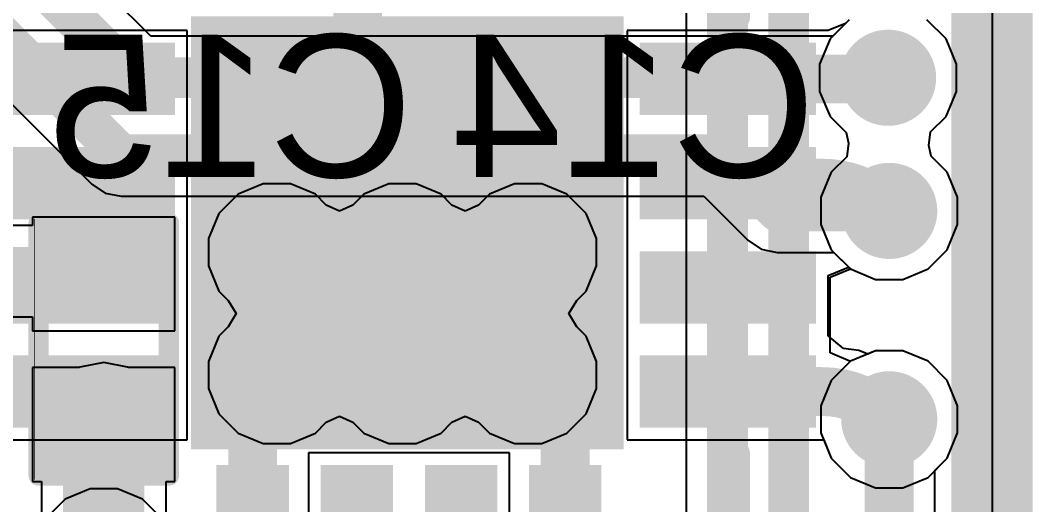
# Model space of a CAD drawing. Header units: inches. Extents: x -4.4 to 45.3, y -0.3 to 53.7.
# Drawn here: x 38.94 to 45.26, y 27.15 to 30.18 of the extents above; entities that cross this region are included whole.
import ezdxf

# ---------------------------------------------------------------- set-up
doc = ezdxf.new("R2010")
doc.units = ezdxf.units.IN
for name, color, linetype in [('Board Outline', 76, 'Continuous'), ('Bottom Layer', 5, 'Continuous'), ('Bottom Overlay', 54, 'Continuous'), ('Bottom Paste', 16, 'Continuous'), ('Bottom Solder', 6, 'Continuous'), ('Signal_1', 16, 'Continuous'), ('Signal_2', 76, 'Continuous'), ('Top Layer', 1, 'Continuous'), ('Top Overlay', 2, 'Continuous'), ('Top Solder', 216, 'Continuous'), ('Via Holes', 16, 'Continuous')]:
    doc.layers.add(name, color=color, linetype=linetype)
doc.styles.add('Arial', font='', dxfattribs={"height": 0.2})
doc.styles.get('Arial').set_extended_font_data('Arial')

# ---------------------------------------------------------------- blocks, each defined once
blk = doc.blocks.new('QFN_16_EP_4_4__52')
at = {"layer": 'Top Layer'}
for points in [[(-1.165606, 2.499995), (-0.8155939999999999, 2.499995), (-0.8155939999999999, 1.499997), (-1.165606, 1.499997)], [(-0.515366, 2.499995), (-0.165354, 2.499995), (-0.165354, 1.499997), (-0.515366, 1.499997)], [(0.134874, 2.499995), (0.4848859999999999, 2.499995), (0.4848859999999999, 1.499997), (0.134874, 1.499997)], [(0.785114, 2.499995), (1.135126, 2.499995), (1.135126, 1.499997), (0.785114, 1.499997)], [(-1.2999974, 1.2999974), (1.2999974, 1.2999974), (1.2999974, -1.2999974), (-1.2999974, -1.2999974)], [(-1.499997, 1.140206), (-1.499997, 0.790194), (-2.499995, 0.790194), (-2.499995, 1.140206)], [(2.499995, 1.135126), (2.499995, 0.785114), (1.499997, 0.785114), (1.499997, 1.135126)], [(-1.499997, 0.489966), (-1.499997, 0.1399540000000001), (-2.499995, 0.1399539999999999), (-2.499995, 0.489966)], [(2.499995, 0.4848859999999999), (2.499995, 0.134874), (1.499997, 0.134874), (1.499997, 0.4848859999999999)], [(-1.499997, -0.160274), (-1.499997, -0.510286), (-2.499995, -0.510286), (-2.499995, -0.160274)], [(2.499995, -0.1653539999999999), (2.499995, -0.515366), (1.499997, -0.515366), (1.499997, -0.165354)], [(-1.499997, -0.810514), (-1.499997, -1.160526), (-2.499995, -1.160526), (-2.499995, -0.810514)], [(2.499995, -0.8155939999999999), (2.499995, -1.165606), (1.499997, -1.165606), (1.499997, -0.8155939999999999)], [(-1.165606, -1.499997), (-0.8155939999999999, -1.499997), (-0.8155939999999999, -2.499995), (-1.165606, -2.499995)], [(-0.515366, -1.499997), (-0.165354, -1.499997), (-0.165354, -2.499995), (-0.515366, -2.499995)], [(0.134874, -1.499997), (0.4848859999999999, -1.499997), (0.4848859999999999, -2.499995), (0.134874, -2.499995)], [(0.785114, -1.499997), (1.135126, -1.499997), (1.135126, -2.499995), (0.785114, -2.499995)]]:
    blk.add_hatch(color=1, dxfattribs=at).paths.add_polyline_path(points)
at = {"layer": 'Top Solder'}
for points in [[(-1.216406, 2.550795), (-0.764794, 2.550795), (-0.764794, 1.449197), (-1.216406, 1.449197)], [(-0.566166, 2.550795), (-0.114554, 2.550795), (-0.114554, 1.449197), (-0.566166, 1.449197)], [(0.084074, 2.550795), (0.535686, 2.550795), (0.535686, 1.449197), (0.084074, 1.449197)], [(0.734314, 2.550795), (1.185926, 2.550795), (1.185926, 1.449197), (0.734314, 1.449197)], [(-1.3507974, 1.3507974), (1.3507974, 1.3507974), (1.3507974, -1.3507974), (-1.3507974, -1.3507974)], [(-1.449197, 1.191006), (-1.449197, 0.739394), (-2.550795, 0.739394), (-2.550795, 1.191006)], [(2.550795, 1.185926), (2.550795, 0.734314), (1.449197, 0.734314), (1.449197, 1.185926)], [(-1.449197, 0.540766), (-1.449197, 0.08915400000000002), (-2.550795, 0.08915399999999996), (-2.550795, 0.540766)], [(2.550795, 0.535686), (2.550795, 0.08407400000000002), (1.449197, 0.08407399999999997), (1.449197, 0.535686)], [(-1.449197, -0.109474), (-1.449197, -0.561086), (-2.550795, -0.561086), (-2.550795, -0.109474)], [(2.550795, -0.1145539999999999), (2.550795, -0.566166), (1.449197, -0.566166), (1.449197, -0.114554)], [(-1.449197, -0.7597139999999999), (-1.449197, -1.211326), (-2.550795, -1.211326), (-2.550795, -0.7597139999999999)], [(2.550795, -0.764794), (2.550795, -1.216406), (1.449197, -1.216406), (1.449197, -0.764794)], [(-1.216406, -1.449197), (-0.764794, -1.449197), (-0.764794, -2.550795), (-1.216406, -2.550795)], [(-0.566166, -1.449197), (-0.114554, -1.449197), (-0.114554, -2.550795), (-0.566166, -2.550795)], [(0.084074, -1.449197), (0.535686, -1.449197), (0.535686, -2.550795), (0.084074, -2.550795)], [(0.734314, -1.449197), (1.185926, -1.449197), (1.185926, -2.550795), (0.734314, -2.550795)]]:
    blk.add_hatch(color=216, dxfattribs=at).paths.add_polyline_path(points)
at = {"layer": 'Top Overlay'}
for points in [[(-2.0746466, 2.0745958, 0.127, 0.127, 0), (-2.0746466, 1.345946, 0.127, 0.127, 0)], [(-2.0746466, 2.0745958, 0.127, 0.127, 0), (-1.3713968, 2.0745958, 0.127, 0.127, 0)], [(1.3408152, 2.0745958, 0.127, 0.127, 0), (2.074545, 2.0745958, 0.127, 0.127, 0)], [(2.074545, 2.0745958, 0.127, 0.127, 0), (2.074545, 1.340866, 0.127, 0.127, 0)], [(-2.685796, 1.0414, 0.127, 0.127, 0), (-2.685796, 0.889, 0.127, 0.127, 0)], [(-2.685796, 1.0414, 0.127, 0.127, 0), (-2.609596, 0.9652, 0.127, 0.127, 0)], [(-2.609596, 0.9652, 0.127, 0.127, 0), (-2.685796, 0.889, 0.127, 0.127, 0)], [(-2.0746466, -1.345946, 0.127, 0.127, 0), (-2.0746466, -2.0745958, 0.127, 0.127, 0)], [(2.074545, -1.340866, 0.127, 0.127, 0), (2.074545, -2.0745958, 0.127, 0.127, 0)], [(-2.0746466, -2.0745958, 0.127, 0.127, 0), (-1.3713968, -2.0745958, 0.127, 0.127, 0)], [(1.3408152, -2.0745958, 0.127, 0.127, 0), (2.074545, -2.0745958, 0.127, 0.127, 0)]]:
    blk.add_lwpolyline(points, format="xyseb", dxfattribs=at)
for points in [[(-2.1063966, 2.0745958, 0.0635, 0.0635, 1), (-2.0428966, 2.0745958, 0.0635, 0.0635, 1)], [(-2.1063966, 2.0745958, 0.0635, 0.0635, 1), (-2.0428966, 2.0745958, 0.0635, 0.0635, 1)], [(-1.4031468, 2.0745958, 0.0635, 0.0635, 1), (-1.3396468, 2.0745958, 0.0635, 0.0635, 1)], [(1.3090652, 2.0745958, 0.0635, 0.0635, 1), (1.3725652, 2.0745958, 0.0635, 0.0635, 1)], [(2.042795, 2.0745958, 0.0635, 0.0635, 1), (2.106295, 2.0745958, 0.0635, 0.0635, 1)], [(2.042795, 2.0745958, 0.0635, 0.0635, 1), (2.106295, 2.0745958, 0.0635, 0.0635, 1)], [(-2.1063966, 1.345946, 0.0635, 0.0635, 1), (-2.0428966, 1.345946, 0.0635, 0.0635, 1)], [(2.042795, 1.340866, 0.0635, 0.0635, 1), (2.106295, 1.340866, 0.0635, 0.0635, 1)], [(-2.717546, 1.0414, 0.0635, 0.0635, 1), (-2.654046, 1.0414, 0.0635, 0.0635, 1)], [(-2.717546, 1.0414, 0.0635, 0.0635, 1), (-2.654046, 1.0414, 0.0635, 0.0635, 1)], [(-2.641346, 0.9652, 0.0635, 0.0635, 1), (-2.577846, 0.9652, 0.0635, 0.0635, 1)], [(-2.641346, 0.9652, 0.0635, 0.0635, 1), (-2.577846, 0.9652, 0.0635, 0.0635, 1)], [(-2.717546, 0.889, 0.0635, 0.0635, 1), (-2.654046, 0.889, 0.0635, 0.0635, 1)], [(-2.717546, 0.889, 0.0635, 0.0635, 1), (-2.654046, 0.889, 0.0635, 0.0635, 1)], [(-2.1063966, -1.345946, 0.0635, 0.0635, 1), (-2.0428966, -1.345946, 0.0635, 0.0635, 1)], [(2.042795, -1.340866, 0.0635, 0.0635, 1), (2.106295, -1.340866, 0.0635, 0.0635, 1)], [(-2.1063966, -2.0745958, 0.0635, 0.0635, 1), (-2.0428966, -2.0745958, 0.0635, 0.0635, 1)], [(-2.1063966, -2.0745958, 0.0635, 0.0635, 1), (-2.0428966, -2.0745958, 0.0635, 0.0635, 1)], [(-1.4031468, -2.0745958, 0.0635, 0.0635, 1), (-1.3396468, -2.0745958, 0.0635, 0.0635, 1)], [(1.3090652, -2.0745958, 0.0635, 0.0635, 1), (1.3725652, -2.0745958, 0.0635, 0.0635, 1)], [(2.042795, -2.0745958, 0.0635, 0.0635, 1), (2.106295, -2.0745958, 0.0635, 0.0635, 1)], [(2.042795, -2.0745958, 0.0635, 0.0635, 1), (2.106295, -2.0745958, 0.0635, 0.0635, 1)]]:
    blk.add_lwpolyline(points, format="xyseb", close=True, dxfattribs=at)
blk = doc.blocks.new('R___0402_B_63')
at = {"layer": 'Bottom Layer'}
for points in [[(-0.2413, 0.3175), (-0.2412999999999999, -0.3175), (-0.6985, -0.3175), (-0.6985, 0.3175)], [(0.6985, 0.3175), (0.6985, -0.3175), (0.2413, -0.3175), (0.2412999999999999, 0.3175)]]:
    blk.add_hatch(color=5, dxfattribs=at).paths.add_polyline_path(points)
at = {"layer": 'Bottom Paste'}
for points in [[(-0.2413, 0.3175), (-0.2412999999999999, -0.3175), (-0.6985, -0.3175), (-0.6985, 0.3175)], [(0.6985, 0.3175), (0.6985, -0.3175), (0.2413, -0.3175), (0.2412999999999999, 0.3175)]]:
    blk.add_hatch(color=16, dxfattribs=at).paths.add_polyline_path(points)
at = {"layer": 'Bottom Solder'}
for points in [[(-0.18629884, 0.37250116), (-0.1862988399999999, -0.37250116), (-0.75350116, -0.37250116), (-0.75350116, 0.37250116)], [(0.75350116, 0.37250116), (0.75350116, -0.37250116), (0.18629884, -0.37250116), (0.1862988399999999, 0.37250116)]]:
    blk.add_hatch(color=6, dxfattribs=at).paths.add_polyline_path(points)
at = {"layer": 'Bottom Overlay'}
for points in [[(-0.7874, 0.4064, 0.127, 0.127, 0), (-0.7874, -0.4064, 0.127, 0.127, 0)], [(-0.7874, 0.4064, 0.127, 0.127, 0), (0.7874, 0.4064, 0.127, 0.127, 0)], [(0.7874, 0.4064, 0.127, 0.127, 0), (0.7874, -0.4064, 0.127, 0.127, 0)], [(-0.8128, 0.4318, 0.0032258, 0.0032258, 0), (0.8128, 0.4318, 0.0032258, 0.0032258, 0)], [(-0.7874, -0.4064, 0.127, 0.127, 0), (0.7874, -0.4064, 0.127, 0.127, 0)]]:
    blk.add_lwpolyline(points, format="xyseb", dxfattribs=at)
for points in [[(-0.8191499999999999, 0.4064, 0.0635, 0.0635, 1), (-0.7556499999999999, 0.4064, 0.0635, 0.0635, 1)], [(-0.8191499999999999, 0.4064, 0.0635, 0.0635, 1), (-0.7556499999999999, 0.4064, 0.0635, 0.0635, 1)], [(0.7556499999999999, 0.4064, 0.0635, 0.0635, 1), (0.8191499999999999, 0.4064, 0.0635, 0.0635, 1)], [(0.7556499999999999, 0.4064, 0.0635, 0.0635, 1), (0.8191499999999999, 0.4064, 0.0635, 0.0635, 1)], [(-0.81360518, 0.4318, 0.0016129, 0.0016129, 1), (-0.8119948199999999, 0.4318, 0.0016129, 0.0016129, 1)], [(0.8119948199999999, 0.4318, 0.0016129, 0.0016129, 1), (0.81360518, 0.4318, 0.0016129, 0.0016129, 1)], [(-0.8191499999999999, -0.4064, 0.0635, 0.0635, 1), (-0.7556499999999999, -0.4064, 0.0635, 0.0635, 1)], [(-0.8191499999999999, -0.4064, 0.0635, 0.0635, 1), (-0.7556499999999999, -0.4064, 0.0635, 0.0635, 1)], [(0.7556499999999999, -0.4064, 0.0635, 0.0635, 1), (0.8191499999999999, -0.4064, 0.0635, 0.0635, 1)], [(0.7556499999999999, -0.4064, 0.0635, 0.0635, 1), (0.8191499999999999, -0.4064, 0.0635, 0.0635, 1)]]:
    blk.add_lwpolyline(points, format="xyseb", close=True, dxfattribs=at)

msp = doc.modelspace()

# ---------------------------------------------------------------- hatches: boundary and pattern name
at = {"layer": 'Bottom Layer'}
h = msp.add_hatch(color=5, dxfattribs=at)
edge = h.paths.add_edge_path()
edge.add_arc((44.35983253999999, 29.8177204), 0.2999994, 0, 360)
h = msp.add_hatch(color=5, dxfattribs=at)
edge = h.paths.add_edge_path()
edge.add_arc((44.36721124, 28.9868991), 0.2999994, 0, 360)
h = msp.add_hatch(color=5, dxfattribs=at)
edge = h.paths.add_edge_path()
edge.add_arc((40.54476524, 28.72890114), 0.2999994, 0, 360)
h = msp.add_hatch(color=5, dxfattribs=at)
edge = h.paths.add_edge_path()
edge.add_arc((41.32899024, 28.72890114), 0.2999994, 0, 360)
h = msp.add_hatch(color=5, dxfattribs=at)
edge = h.paths.add_edge_path()
edge.add_arc((42.11321524, 28.72890114), 0.2999994, 0, 360)
h = msp.add_hatch(color=5, dxfattribs=at)
edge = h.paths.add_edge_path()
edge.add_arc((40.54476524, 27.96290318), 0.2999994, 0, 360)
h = msp.add_hatch(color=5, dxfattribs=at)
edge = h.paths.add_edge_path()
edge.add_arc((41.32899024, 27.96290318), 0.2999994, 0, 360)
h = msp.add_hatch(color=5, dxfattribs=at)
edge = h.paths.add_edge_path()
edge.add_arc((42.11321524, 27.96290318), 0.2999994, 0, 360)
h = msp.add_hatch(color=5, dxfattribs=at)
edge = h.paths.add_edge_path()
edge.add_arc((44.36721124, 27.6864191), 0.2999994, 0, 360)
at = {"layer": 'Signal_1'}
h = msp.add_hatch(color=16, dxfattribs=at)
edge = h.paths.add_edge_path()
edge.add_arc((44.35983253999999, 29.8177204), 0.2999994, 0, 360)
h = msp.add_hatch(color=16, dxfattribs=at)
edge = h.paths.add_edge_path()
edge.add_arc((44.36721124, 28.9868991), 0.2999994, 0, 360)
h = msp.add_hatch(color=16, dxfattribs=at)
edge = h.paths.add_edge_path()
edge.add_arc((40.54476524, 28.72890114), 0.2999994, 0, 360)
h = msp.add_hatch(color=16, dxfattribs=at)
edge = h.paths.add_edge_path()
edge.add_arc((41.32899024, 28.72890114), 0.2999994, 0, 360)
h = msp.add_hatch(color=16, dxfattribs=at)
edge = h.paths.add_edge_path()
edge.add_arc((42.11321524, 28.72890114), 0.2999994, 0, 360)
h = msp.add_hatch(color=16, dxfattribs=at)
edge = h.paths.add_edge_path()
edge.add_arc((40.54476524, 27.96290318), 0.2999994, 0, 360)
h = msp.add_hatch(color=16, dxfattribs=at)
edge = h.paths.add_edge_path()
edge.add_arc((41.32899024, 27.96290318), 0.2999994, 0, 360)
h = msp.add_hatch(color=16, dxfattribs=at)
edge = h.paths.add_edge_path()
edge.add_arc((42.11321524, 27.96290318), 0.2999994, 0, 360)
h = msp.add_hatch(color=16, dxfattribs=at)
edge = h.paths.add_edge_path()
edge.add_arc((44.36721124, 27.6864191), 0.2999994, 0, 360)
at = {"layer": 'Signal_2'}
h = msp.add_hatch(color=76, dxfattribs=at)
edge = h.paths.add_edge_path()
edge.add_arc((44.35983253999999, 29.8177204), 0.2999994, 0, 360)
h = msp.add_hatch(color=76, dxfattribs=at)
edge = h.paths.add_edge_path()
edge.add_arc((44.36721124, 28.9868991), 0.2999994, 0, 360)
h = msp.add_hatch(color=76, dxfattribs=at)
edge = h.paths.add_edge_path()
edge.add_arc((40.54476524, 28.72890114), 0.2999994, 0, 360)
h = msp.add_hatch(color=76, dxfattribs=at)
edge = h.paths.add_edge_path()
edge.add_arc((41.32899024, 28.72890114), 0.2999994, 0, 360)
h = msp.add_hatch(color=76, dxfattribs=at)
edge = h.paths.add_edge_path()
edge.add_arc((42.11321524, 28.72890114), 0.2999994, 0, 360)
h = msp.add_hatch(color=76, dxfattribs=at)
edge = h.paths.add_edge_path()
edge.add_arc((40.54476524, 27.96290318), 0.2999994, 0, 360)
h = msp.add_hatch(color=76, dxfattribs=at)
edge = h.paths.add_edge_path()
edge.add_arc((41.32899024, 27.96290318), 0.2999994, 0, 360)
h = msp.add_hatch(color=76, dxfattribs=at)
edge = h.paths.add_edge_path()
edge.add_arc((42.11321524, 27.96290318), 0.2999994, 0, 360)
h = msp.add_hatch(color=76, dxfattribs=at)
edge = h.paths.add_edge_path()
edge.add_arc((44.36721124, 27.6864191), 0.2999994, 0, 360)
at = {"layer": 'Top Layer'}
h = msp.add_hatch(color=1, dxfattribs=at)
edge = h.paths.add_edge_path()
edge.add_arc((44.35983253999999, 29.8177204), 0.2999994, 0, 360)
h = msp.add_hatch(color=1, dxfattribs=at)
edge = h.paths.add_edge_path()
edge.add_arc((44.36721124, 28.9868991), 0.2999994, 0, 360)
h = msp.add_hatch(color=1, dxfattribs=at)
edge = h.paths.add_edge_path()
edge.add_arc((40.54476524, 28.72890114), 0.2999994, 0, 360)
h = msp.add_hatch(color=1, dxfattribs=at)
edge = h.paths.add_edge_path()
edge.add_arc((41.32899024, 28.72890114), 0.2999994, 0, 360)
h = msp.add_hatch(color=1, dxfattribs=at)
edge = h.paths.add_edge_path()
edge.add_arc((42.11321524, 28.72890114), 0.2999994, 0, 360)
h = msp.add_hatch(color=1, dxfattribs=at)
edge = h.paths.add_edge_path()
edge.add_arc((40.54476524, 27.96290318), 0.2999994, 0, 360)
h = msp.add_hatch(color=1, dxfattribs=at)
edge = h.paths.add_edge_path()
edge.add_arc((41.32899024, 27.96290318), 0.2999994, 0, 360)
h = msp.add_hatch(color=1, dxfattribs=at)
edge = h.paths.add_edge_path()
edge.add_arc((42.11321524, 27.96290318), 0.2999994, 0, 360)
h = msp.add_hatch(color=1, dxfattribs=at)
edge = h.paths.add_edge_path()
edge.add_arc((44.36721124, 27.6864191), 0.2999994, 0, 360)
at = {"layer": 'Via Holes'}
h = msp.add_hatch(color=7, dxfattribs=at)
edge = h.paths.add_edge_path()
edge.add_arc((44.35983253999999, 29.8177204), 0.1499997, 0, 360)
h = msp.add_hatch(color=7, dxfattribs=at)
edge = h.paths.add_edge_path()
edge.add_arc((44.36721124, 28.9868991), 0.1499997, 0, 360)
h = msp.add_hatch(color=7, dxfattribs=at)
edge = h.paths.add_edge_path()
edge.add_arc((40.54476524, 28.72890114), 0.1499997, 0, 360)
h = msp.add_hatch(color=7, dxfattribs=at)
edge = h.paths.add_edge_path()
edge.add_arc((41.32899024, 28.72890114), 0.1499997, 0, 360)
h = msp.add_hatch(color=7, dxfattribs=at)
edge = h.paths.add_edge_path()
edge.add_arc((42.11321524, 28.72890114), 0.1499997, 0, 360)
h = msp.add_hatch(color=7, dxfattribs=at)
edge = h.paths.add_edge_path()
edge.add_arc((40.54476524, 27.96290318), 0.1499997, 0, 360)
h = msp.add_hatch(color=7, dxfattribs=at)
edge = h.paths.add_edge_path()
edge.add_arc((41.32899024, 27.96290318), 0.1499997, 0, 360)
h = msp.add_hatch(color=7, dxfattribs=at)
edge = h.paths.add_edge_path()
edge.add_arc((42.11321524, 27.96290318), 0.1499997, 0, 360)
h = msp.add_hatch(color=7, dxfattribs=at)
edge = h.paths.add_edge_path()
edge.add_arc((44.36721124, 27.6864191), 0.1499997, 0, 360)

# ---------------------------------------------------------------- linework, layer by layer
at = {"layer": 'Board Outline'}
msp.add_lwpolyline([(45.0088, 49.93640508, 0.508, 0.508, 0), (45.00881777999999, 0, 0.508, 0.508, 0)], format="xyseb", dxfattribs=at)
at = {"layer": 'Bottom Layer'}
for p, q in [((45.0088, 40.34251774), (45.00881524, 0)), ((39.7585692, 30.07669626), (38.8923911, 30.94287436)), ((38.37068017999999, 30.17328738), (39.3900914, 29.15387616)), ((44.11795849999999, 30.17971104), (44.01494372, 30.07669626)), ((44.72182318, 30.05959444), (44.60170658, 30.17971104)), ((44.01494372, 30.07669626), (39.7585692, 30.07669626)), ((44.78683194, 29.90265546), (44.72182318, 30.05959444)), ((44.78683194, 29.73278534), (44.78683194, 29.90265546)), ((44.72182318, 29.57584636), (44.78683194, 29.73278534)), ((44.62552416, 29.47954734), (44.72182318, 29.57584636)), ((44.61479011999999, 29.3942262), (44.62552416, 29.47954734)), ((44.62857978, 29.32939524), (44.61479011999999, 29.3942262)), ((44.72920188, 29.22877314), (44.62857978, 29.32939524)), ((44.79421064, 29.07183416), (44.72920188, 29.22877314)), ((39.3900914, 29.15387616), (39.47410952, 29.09773708)), ((39.47410952, 29.09773708), (39.57321524, 29.07802414)), ((39.57321524, 29.07802414), (43.20963672, 29.07802414)), ((43.20963672, 29.07802414), (43.4838856, 28.80377526)), ((44.79421064, 28.90196404), (44.79421064, 29.07183416)), ((39.90951124, 28.9487991), (39.02051124, 28.9487991)), ((39.02051124, 28.9487991), (39.02051124, 28.8950781)), ((39.90951124, 28.2375991), (39.90951124, 28.9487991)), ((39.02051124, 28.8950781), (38.6621274, 28.8950781)), ((44.72920188, 28.74502506), (44.79421064, 28.90196404)), ((43.4838856, 28.80377526), (43.56790372, 28.74763618)), ((43.56790372, 28.74763618), (43.66700943999999, 28.72792324)), ((43.66700943999999, 28.72792324), (44.02232242, 28.72792324)), ((44.02232242, 28.72792324), (44.1253372, 28.62490846)), ((44.60908528, 28.62490846), (44.72920188, 28.74502506)), ((44.1253372, 28.62490846), (44.28227618, 28.5598997)), ((44.4521463, 28.5598997), (44.60908528, 28.62490846)), ((44.28227618, 28.5598997), (44.4521463, 28.5598997)), ((38.80310756, 28.3253307), (39.02051124, 28.3253307)), ((39.02051124, 28.3253307), (39.02051124, 28.2375991)), ((39.02051124, 28.2375991), (39.90951124, 28.2375991)), ((44.28227618, 28.1134185), (44.1253372, 28.04840974)), ((44.4521463, 28.1134185), (44.28227618, 28.1134185)), ((44.60908528, 28.04840974), (44.4521463, 28.1134185)), ((39.31142252, 28.0089991), (39.02051124, 28.0089991)), ((39.02051124, 28.0089991), (39.02051124, 27.2977991)), ((39.31635266, 28.01229348), (39.31142252, 28.0089991)), ((39.46501124, 28.04186416), (39.31635266, 28.01229348)), ((39.61366982, 28.01229348), (39.46501124, 28.04186416)), ((39.61859996, 28.0089991), (39.61366982, 28.01229348)), ((39.90951124, 28.0089991), (39.61859996, 28.0089991)), ((39.90951124, 27.2977991), (39.90951124, 28.0089991)), ((44.1253372, 28.04840974), (44.00522059999999, 27.92829314)), ((44.72920188, 27.92829314), (44.60908528, 28.04840974)), ((44.00522059999999, 27.92829314), (43.94021184, 27.77135415999999)), ((44.79421064, 27.77135415999999), (44.72920188, 27.92829314)), ((43.94021184, 27.77135415999999), (43.94021184, 27.60148404)), ((44.79421064, 27.60148404), (44.79421064, 27.77135415999999)), ((43.94021184, 27.60148404), (44.00522059999999, 27.44454506)), ((44.72920188, 27.44454506), (44.79421064, 27.60148404)), ((44.00522059999999, 27.44454506), (44.1253372, 27.32442846)), ((44.60908528, 27.32442846), (44.72920188, 27.44454506)), ((44.1253372, 27.32442846), (44.28227618, 27.2594197)), ((44.4521463, 27.2594197), (44.60908528, 27.32442846)), ((39.02051124, 27.2977991), (39.07654617999999, 27.2977991)), ((39.07654617999999, 27.2977991), (39.07654617999999, 27.00405826)), ((39.8534763, 27.00405826), (39.8534763, 27.2977991)), ((39.8534763, 27.2977991), (39.90951124, 27.2977991)), ((44.28227618, 27.2594197), (44.4521463, 27.2594197))]:
    msp.add_line(p, q, dxfattribs=at)
for points in [[(38.63341524, 30.83560254, 0.254, 0.254, 0), (39.65129738, 29.8177204, 0.254, 0.254, 0)], [(38.22701524, 30.6832, 0.254, 0.254, 0), (39.57321524, 29.337, 0.254, 0.254, 0)], [(39.65129738, 29.8177204, 0.254, 0.254, 0), (44.35983253999999, 29.8177204, 0.254, 0.254, 0)], [(39.57321524, 29.337, 0.254, 0.254, 0), (43.31690854, 29.337, 0.254, 0.254, 0)], [(43.31690854, 29.337, 0.254, 0.254, 0), (43.66700943999999, 28.9868991, 0.254, 0.254, 0)], [(43.66700943999999, 28.9868991, 0.254, 0.254, 0), (44.36721124, 28.9868991, 0.254, 0.254, 0)], [(38.6621274, 28.6102044, 0.3048, 0.3048, 0), (39.50032994, 28.6102044, 0.3048, 0.3048, 0)], [(39.46501124, 26.8260957, 0.508, 0.508, 0), (39.46501124, 27.6533991, 0.508, 0.508, 0)]]:
    msp.add_lwpolyline(points, format="xyseb", dxfattribs=at)
for points in [[(39.58779738, 29.8177204, 0.127, 0.127, 1), (39.71479738, 29.8177204, 0.127, 0.127, 1)], [(39.58779738, 29.8177204, 0.127, 0.127, 1), (39.71479738, 29.8177204, 0.127, 0.127, 1)], [(44.29633253999999, 29.8177204, 0.127, 0.127, 1), (44.42333254, 29.8177204, 0.127, 0.127, 1)], [(39.50971524, 29.337, 0.127, 0.127, 1), (39.63671523999999, 29.337, 0.127, 0.127, 1)], [(39.50971524, 29.337, 0.127, 0.127, 1), (39.63671523999999, 29.337, 0.127, 0.127, 1)], [(43.25340854, 29.337, 0.127, 0.127, 1), (43.38040854, 29.337, 0.127, 0.127, 1)], [(43.25340854, 29.337, 0.127, 0.127, 1), (43.38040854, 29.337, 0.127, 0.127, 1)], [(43.60350944, 28.9868991, 0.127, 0.127, 1), (43.73050944, 28.9868991, 0.127, 0.127, 1)], [(43.60350944, 28.9868991, 0.127, 0.127, 1), (43.73050944, 28.9868991, 0.127, 0.127, 1)], [(44.30371124, 28.9868991, 0.127, 0.127, 1), (44.43071124, 28.9868991, 0.127, 0.127, 1)], [(39.42412994, 28.6102044, 0.1524, 0.1524, 1), (39.57652994, 28.6102044, 0.1524, 0.1524, 1)], [(39.33801123999999, 27.6533991, 0.254, 0.254, 1), (39.59201124, 27.6533991, 0.254, 0.254, 1)]]:
    msp.add_lwpolyline(points, format="xyseb", close=True, dxfattribs=at)
at = {"layer": 'Signal_1'}
for p, q in [((45.00880254, 37.45443868), (45.00881524, 0)), ((44.11795849999999, 30.17971104), (43.9978419, 30.05959444)), ((44.72182318, 30.05959444), (44.60170658, 30.17971104)), ((43.9978419, 30.05959444), (43.93283314, 29.90265546)), ((44.78683194, 29.90265546), (44.72182318, 30.05959444)), ((43.93283314, 29.90265546), (43.93283314, 29.73278534)), ((44.78683194, 29.73278534), (44.78683194, 29.90265546)), ((43.93283314, 29.73278534), (43.9978419, 29.57584636)), ((44.72182318, 29.57584636), (44.78683194, 29.73278534)), ((43.9978419, 29.57584636), (44.09846399999999, 29.47522426)), ((44.62552416, 29.47954734), (44.72182318, 29.57584636)), ((44.09846399999999, 29.47522426), (44.11225366, 29.4103933)), ((44.61479011999999, 29.3942262), (44.62552416, 29.47954734)), ((44.11225366, 29.4103933), (44.10151962, 29.32507216)), ((44.62857978, 29.32939524), (44.61479011999999, 29.3942262)), ((44.10151962, 29.32507216), (44.00522059999999, 29.22877314)), ((44.72920188, 29.22877314), (44.62857978, 29.32939524)), ((44.00522059999999, 29.22877314), (43.94021184, 29.07183416)), ((44.79421064, 29.07183416), (44.72920188, 29.22877314)), ((40.45983018, 29.15590054), (40.3028912, 29.09089178)), ((40.6297003, 29.15590054), (40.45983018, 29.15590054)), ((40.78663928, 29.09089178), (40.6297003, 29.15590054)), ((41.24405518, 29.15590054), (41.0871162, 29.09089178)), ((41.4139253, 29.15590054), (41.24405518, 29.15590054)), ((41.57086428, 29.09089178), (41.4139253, 29.15590054)), ((42.02828018, 29.15590054), (41.8713412, 29.09089178)), ((42.19815029999999, 29.15590054), (42.02828018, 29.15590054)), ((42.35508927999999, 29.09089178), (42.19815029999999, 29.15590054)), ((40.3028912, 29.09089178), (40.18277459999999, 28.97077518)), ((40.85390864, 29.02362242), (40.78663928, 29.09089178)), ((41.0871162, 29.09089178), (41.01984683999999, 29.02362242)), ((41.63813364, 29.02362242), (41.57086428, 29.09089178)), ((41.8713412, 29.09089178), (41.80407183999999, 29.02362242)), ((42.47520588, 28.97077518), (42.35508927999999, 29.09089178)), ((43.94021184, 29.07183416), (43.94021184, 28.90196404)), ((44.79421064, 28.90196404), (44.79421064, 29.07183416)), ((40.93687774, 28.98485186), (40.85390864, 29.02362242)), ((41.01984683999999, 29.02362242), (40.93687774, 28.98485186)), ((41.72110274, 28.98485186), (41.63813364, 29.02362242)), ((41.80407183999999, 29.02362242), (41.72110274, 28.98485186)), ((40.18277459999999, 28.97077518), (40.11776584, 28.8138362)), ((42.54021463999999, 28.8138362), (42.47520588, 28.97077518)), ((43.94021184, 28.90196404), (44.00522059999999, 28.74502506)), ((44.72920188, 28.74502506), (44.79421064, 28.90196404)), ((40.11776584, 28.8138362), (40.11776584, 28.64396607999999)), ((42.54021463999999, 28.64396607999999), (42.54021463999999, 28.8138362)), ((44.00522059999999, 28.74502506), (44.1253372, 28.62490846)), ((44.60908528, 28.62490846), (44.72920188, 28.74502506)), ((40.11776584, 28.64396607999999), (40.18277459999999, 28.4870271)), ((42.47520588, 28.4870271), (42.54021463999999, 28.64396607999999)), ((44.1253372, 28.62490846), (44.28227618, 28.5598997)), ((44.4521463, 28.5598997), (44.60908528, 28.62490846)), ((44.28227618, 28.5598997), (44.4521463, 28.5598997)), ((40.18277459999999, 28.4870271), (40.24093044, 28.42887126)), ((42.41705004, 28.42887126), (42.47520588, 28.4870271)), ((40.24093044, 28.42887126), (40.29037154, 28.34590216)), ((42.36760894, 28.34590216), (42.41705004, 28.42887126)), ((40.29037154, 28.34590216), (40.24093044, 28.26293306)), ((42.41705004, 28.26293306), (42.36760894, 28.34590216)), ((40.24093044, 28.26293306), (40.18277459999999, 28.20477722)), ((42.47520588, 28.20477722), (42.41705004, 28.26293306)), ((40.18277459999999, 28.20477722), (40.11776584, 28.04783824)), ((42.54021463999999, 28.04783824), (42.47520588, 28.20477722)), ((44.28227618, 28.1134185), (44.1253372, 28.04840974)), ((44.4521463, 28.1134185), (44.28227618, 28.1134185)), ((44.60908528, 28.04840974), (44.4521463, 28.1134185)), ((40.11776584, 28.04783824), (40.11776584, 27.87796811999999)), ((42.54021463999999, 27.87796811999999), (42.54021463999999, 28.04783824)), ((44.1253372, 28.04840974), (44.00522059999999, 27.92829314)), ((44.72920188, 27.92829314), (44.60908528, 28.04840974)), ((40.11776584, 27.87796811999999), (40.18277459999999, 27.72102914)), ((42.47520588, 27.72102914), (42.54021463999999, 27.87796811999999)), ((44.00522059999999, 27.92829314), (43.94021184, 27.77135415999999)), ((44.79421064, 27.77135415999999), (44.72920188, 27.92829314)), ((43.94021184, 27.77135415999999), (43.94021184, 27.60148404)), ((44.79421064, 27.60148404), (44.79421064, 27.77135415999999)), ((40.18277459999999, 27.72102914), (40.3028912, 27.60091254)), ((40.85390864, 27.6681819), (40.93687774, 27.70695246)), ((40.93687774, 27.70695246), (41.01984683999999, 27.6681819)), ((41.63813364, 27.6681819), (41.72110274, 27.70695246)), ((41.72110274, 27.70695246), (41.80407183999999, 27.6681819)), ((42.35508927999999, 27.60091254), (42.47520588, 27.72102914)), ((40.78663928, 27.60091254), (40.85390864, 27.6681819)), ((41.01984683999999, 27.6681819), (41.0871162, 27.60091254)), ((41.57086428, 27.60091254), (41.63813364, 27.6681819)), ((41.80407183999999, 27.6681819), (41.8713412, 27.60091254)), ((40.3028912, 27.60091254), (40.45983018, 27.53590378)), ((40.6297003, 27.53590378), (40.78663928, 27.60091254)), ((41.0871162, 27.60091254), (41.24405518, 27.53590378)), ((41.4139253, 27.53590378), (41.57086428, 27.60091254)), ((41.8713412, 27.60091254), (42.02828018, 27.53590378)), ((42.19815029999999, 27.53590378), (42.35508927999999, 27.60091254)), ((43.94021184, 27.60148404), (44.00522059999999, 27.44454506)), ((44.72920188, 27.44454506), (44.79421064, 27.60148404)), ((40.45983018, 27.53590378), (40.6297003, 27.53590378)), ((41.24405518, 27.53590378), (41.4139253, 27.53590378)), ((42.02828018, 27.53590378), (42.19815029999999, 27.53590378)), ((44.00522059999999, 27.44454506), (44.1253372, 27.32442846)), ((44.60908528, 27.32442846), (44.72920188, 27.44454506)), ((44.1253372, 27.32442846), (44.28227618, 27.2594197)), ((44.4521463, 27.2594197), (44.60908528, 27.32442846)), ((44.28227618, 27.2594197), (44.4521463, 27.2594197))]:
    msp.add_line(p, q, dxfattribs=at)
at = {"layer": 'Signal_2'}
for p, q in [((45.00881777999999, 39.64939999999999), (45.00881777999999, 26.465022)), ((43.09883937999999, 32.32852818), (43.09883937999999, 26.465022)), ((44.72182318, 30.05959444), (44.60170658, 30.17971104)), ((44.78683194, 29.90265546), (44.72182318, 30.05959444)), ((44.78683194, 29.73278534), (44.78683194, 29.90265546)), ((44.72182318, 29.57584636), (44.78683194, 29.73278534)), ((44.62552416, 29.47954734), (44.72182318, 29.57584636)), ((44.61479011999999, 29.3942262), (44.62552416, 29.47954734)), ((44.62857978, 29.32939524), (44.61479011999999, 29.3942262)), ((44.72920188, 29.22877314), (44.62857978, 29.32939524)), ((44.79421064, 29.07183416), (44.72920188, 29.22877314)), ((40.45983018, 29.15590054), (40.3028912, 29.09089178)), ((40.6297003, 29.15590054), (40.45983018, 29.15590054)), ((40.78663928, 29.09089178), (40.6297003, 29.15590054)), ((41.24405518, 29.15590054), (41.0871162, 29.09089178)), ((41.4139253, 29.15590054), (41.24405518, 29.15590054)), ((41.57086428, 29.09089178), (41.4139253, 29.15590054)), ((42.02828018, 29.15590054), (41.8713412, 29.09089178)), ((42.19815029999999, 29.15590054), (42.02828018, 29.15590054)), ((42.35508927999999, 29.09089178), (42.19815029999999, 29.15590054)), ((40.3028912, 29.09089178), (40.18277459999999, 28.97077518)), ((40.85390864, 29.02362242), (40.78663928, 29.09089178)), ((41.0871162, 29.09089178), (41.01984683999999, 29.02362242)), ((41.63813364, 29.02362242), (41.57086428, 29.09089178)), ((41.8713412, 29.09089178), (41.80407183999999, 29.02362242)), ((42.47520588, 28.97077518), (42.35508927999999, 29.09089178)), ((44.79421064, 28.90196404), (44.79421064, 29.07183416)), ((40.93687774, 28.98485186), (40.85390864, 29.02362242)), ((41.01984683999999, 29.02362242), (40.93687774, 28.98485186)), ((41.72110274, 28.98485186), (41.63813364, 29.02362242)), ((41.80407183999999, 29.02362242), (41.72110274, 28.98485186)), ((40.18277459999999, 28.97077518), (40.11776584, 28.8138362)), ((42.54021463999999, 28.8138362), (42.47520588, 28.97077518)), ((44.72920188, 28.74502506), (44.79421064, 28.90196404)), ((40.11776584, 28.8138362), (40.11776584, 28.64396607999999)), ((42.54021463999999, 28.64396607999999), (42.54021463999999, 28.8138362)), ((44.60908528, 28.62490846), (44.72920188, 28.74502506)), ((40.11776584, 28.64396607999999), (40.18277459999999, 28.4870271)), ((42.47520588, 28.4870271), (42.54021463999999, 28.64396607999999)), ((43.99777586, 28.57286386), (44.12477585999999, 28.6254698)), ((44.12477585999999, 28.6254698), (44.1253372, 28.62490846)), ((43.99777586, 28.10045434), (43.99777586, 28.57286386)), ((44.1253372, 28.62490846), (44.28227618, 28.5598997)), ((44.4521463, 28.5598997), (44.60908528, 28.62490846)), ((44.28227618, 28.5598997), (44.4521463, 28.5598997)), ((40.18277459999999, 28.4870271), (40.24093044, 28.42887126)), ((42.41705004, 28.42887126), (42.47520588, 28.4870271)), ((40.24093044, 28.42887126), (40.29037154, 28.34590216)), ((42.36760894, 28.34590216), (42.41705004, 28.42887126)), ((40.29037154, 28.34590216), (40.24093044, 28.26293306)), ((42.41705004, 28.26293306), (42.36760894, 28.34590216)), ((40.24093044, 28.26293306), (40.18277459999999, 28.20477722)), ((42.47520588, 28.20477722), (42.41705004, 28.26293306)), ((40.18277459999999, 28.20477722), (40.11776584, 28.04783824)), ((42.54021463999999, 28.04783824), (42.47520588, 28.20477722)), ((44.12477585999999, 28.0478484), (43.99777586, 28.10045434)), ((44.28227618, 28.1134185), (44.1253372, 28.04840974)), ((44.4521463, 28.1134185), (44.28227618, 28.1134185)), ((44.60908528, 28.04840974), (44.4521463, 28.1134185)), ((40.11776584, 28.04783824), (40.11776584, 27.87796811999999)), ((42.54021463999999, 27.87796811999999), (42.54021463999999, 28.04783824)), ((44.1253372, 28.04840974), (44.12477585999999, 28.0478484)), ((44.72920188, 27.92829314), (44.60908528, 28.04840974)), ((40.11776584, 27.87796811999999), (40.18277459999999, 27.72102914)), ((42.47520588, 27.72102914), (42.54021463999999, 27.87796811999999)), ((44.79421064, 27.77135415999999), (44.72920188, 27.92829314)), ((44.79421064, 27.60148404), (44.79421064, 27.77135415999999)), ((40.18277459999999, 27.72102914), (40.3028912, 27.60091254)), ((40.85390864, 27.6681819), (40.93687774, 27.70695246)), ((40.93687774, 27.70695246), (41.01984683999999, 27.6681819)), ((41.63813364, 27.6681819), (41.72110274, 27.70695246)), ((41.72110274, 27.70695246), (41.80407183999999, 27.6681819)), ((42.35508927999999, 27.60091254), (42.47520588, 27.72102914)), ((40.78663928, 27.60091254), (40.85390864, 27.6681819)), ((41.01984683999999, 27.6681819), (41.0871162, 27.60091254)), ((41.57086428, 27.60091254), (41.63813364, 27.6681819)), ((41.80407183999999, 27.6681819), (41.8713412, 27.60091254)), ((40.3028912, 27.60091254), (40.45983018, 27.53590378)), ((40.6297003, 27.53590378), (40.78663928, 27.60091254)), ((41.0871162, 27.60091254), (41.24405518, 27.53590378)), ((41.4139253, 27.53590378), (41.57086428, 27.60091254)), ((41.8713412, 27.60091254), (42.02828018, 27.53590378)), ((42.19815029999999, 27.53590378), (42.35508927999999, 27.60091254)), ((44.72920188, 27.44454506), (44.79421064, 27.60148404)), ((40.45983018, 27.53590378), (40.6297003, 27.53590378)), ((41.24405518, 27.53590378), (41.4139253, 27.53590378)), ((42.02828018, 27.53590378), (42.19815029999999, 27.53590378)), ((44.65208493999999, 27.36742812), (44.72920188, 27.44454506)), ((44.65208493999999, 26.465022), (44.65208493999999, 27.36742812)), ((39.38007618, 27.2530951), (39.2231372, 27.18808634)), ((39.54994629999999, 27.2530951), (39.38007618, 27.2530951)), ((39.70688527999999, 27.18808634), (39.54994629999999, 27.2530951)), ((39.2231372, 27.18808634), (39.1030206, 27.06796974)), ((39.82700188, 27.06796974), (39.70688527999999, 27.18808634))]:
    msp.add_line(p, q, dxfattribs=at)
for points in [[(43.7388, 4.978384759999999, 0.254, 0.254, 0), (43.7388, 34.41850876, 0.254, 0.254, 0)], [(43.35781523999999, 5.334, 0.254, 0.254, 0), (43.35781523999999, 32.43579999999999, 0.254, 0.254, 0)], [(44.36721124, 6.9342, 0.3048, 0.3048, 0), (44.36721124, 27.6864191, 0.3048, 0.3048, 0)]]:
    msp.add_lwpolyline(points, format="xyseb", dxfattribs=at)
msp.add_lwpolyline([(44.29101124, 27.6864191, 0.1524, 0.1524, 1), (44.44341124, 27.6864191, 0.1524, 0.1524, 1)], format="xyseb", close=True, dxfattribs=at)
at = {"layer": 'Top Layer'}
for p, q in [((45.0088, 40.34251774), (45.00881524, 0)), ((44.09501722, 30.15676976), (43.98641698, 30.11235024)), ((44.11795849999999, 30.17971104), (44.09501722, 30.15676976)), ((44.72182318, 30.05959444), (44.60170658, 30.17971104)), ((39.98642244, 30.1123477), (38.73242444, 30.1123477)), ((39.98642244, 29.58911024), (39.98642244, 30.1123477)), ((43.98640936, 30.1123477), (42.73241644, 30.1123477)), ((42.73241644, 30.1123477), (42.73241644, 29.50834078)), ((43.98641189999999, 30.11235024), (43.98640936, 30.1123477)), ((43.98641698, 30.11235024), (43.98641189999999, 30.11235277999999)), ((43.98641189999999, 30.11235277999999), (43.98641189999999, 30.11235024)), ((44.78683194, 29.90265546), (44.72182318, 30.05959444)), ((44.78683194, 29.73278534), (44.78683194, 29.90265546)), ((44.72182318, 29.57584636), (44.78683194, 29.73278534)), ((39.98642498, 29.4621077), (39.98642244, 29.58911024)), ((44.62552416, 29.47954734), (44.72182318, 29.57584636)), ((39.98642244, 29.38133316), (39.98642498, 29.4621077)), ((42.73241644, 29.50834078), (42.73241135999999, 29.50834078)), ((42.73241135999999, 29.50834078), (42.73241135999999, 29.46210262)), ((42.73241135999999, 29.46210262), (42.73241644, 29.46210262)), ((42.73241644, 29.46210262), (42.73241644, 28.9388677)), ((44.61479011999999, 29.3942262), (44.62552416, 29.47954734)), ((44.62857978, 29.32939524), (44.61479011999999, 29.3942262)), ((39.98642244, 28.85810078), (39.98642244, 29.38133316)), ((44.72920188, 29.22877314), (44.62857978, 29.32939524)), ((44.79421064, 29.07183416), (44.72920188, 29.22877314)), ((44.79421064, 28.90196404), (44.79421064, 29.07183416)), ((42.73241644, 28.9388677), (42.7324139, 28.85810078)), ((44.72920188, 28.74502506), (44.79421064, 28.90196404)), ((39.98642752, 28.85810078), (39.98642244, 28.85810078)), ((39.98642752, 28.81186262), (39.98642752, 28.85810078)), ((42.7324139, 28.85810078), (42.73241135999999, 28.85810078)), ((42.73241135999999, 28.85810078), (42.73241135999999, 28.81186262)), ((39.98642244, 28.20786078), (39.98642244, 28.81186262)), ((39.98642244, 28.81186262), (39.98642752, 28.81186262)), ((42.73241135999999, 28.81186262), (42.73241644, 28.81186262)), ((42.73241644, 28.81186262), (42.73241644, 28.28863024)), ((44.60908528, 28.62490846), (44.72920188, 28.74502506)), ((43.98641444, 28.58422528), (44.11341444, 28.63683122)), ((44.11341444, 28.63683122), (44.1253372, 28.62490846)), ((43.98641444, 28.28863024), (43.98641444, 28.58422528)), ((44.1253372, 28.62490846), (44.28227618, 28.5598997)), ((44.4521463, 28.5598997), (44.60908528, 28.62490846)), ((44.28227618, 28.5598997), (44.4521463, 28.5598997)), ((42.73241644, 28.28863024), (42.7324139, 28.2078557)), ((43.98641698, 28.2078557), (43.98641444, 28.28863024)), ((39.98642752, 28.20786078), (39.98642244, 28.20786078)), ((39.98642752, 28.16162262), (39.98642752, 28.20786078)), ((42.7324139, 28.2078557), (42.73241644, 28.08085316)), ((44.08083132, 28.12918682), (43.98641698, 28.2078557)), ((39.98642244, 27.5576157), (39.98642244, 28.16162262)), ((39.98642244, 28.16162262), (39.98642752, 28.16162262)), ((44.17637596, 28.11660874), (44.08083132, 28.12918682)), ((42.73241644, 28.08085316), (42.73241644, 27.5576157)), ((44.23317797999999, 28.09308072), (44.17637596, 28.11660874)), ((44.28227618, 28.1134185), (44.23317797999999, 28.09308072)), ((44.4521463, 28.1134185), (44.28227618, 28.1134185)), ((44.60908528, 28.04840974), (44.4521463, 28.1134185)), ((44.72920188, 27.92829314), (44.60908528, 28.04840974)), ((44.79421064, 27.77135415999999), (44.72920188, 27.92829314)), ((44.79421064, 27.60148404), (44.79421064, 27.77135415999999)), ((38.73242698, 27.5576157), (39.98642244, 27.5576157)), ((42.73241644, 27.5576157), (43.958383, 27.5576157)), ((43.958383, 27.5576157), (44.00522059999999, 27.44454506)), ((44.72920188, 27.44454506), (44.79421064, 27.60148404)), ((41.2656909, 27.4772247), (40.74245344, 27.4772247)), ((40.74245344, 27.4772247), (40.74245344, 26.25125814)), ((41.39269344, 27.47722724), (41.2656909, 27.4772247)), ((41.99670543999999, 27.4772247), (41.39269344, 27.47722724)), ((41.99670543999999, 26.25125814), (41.99670543999999, 27.4772247)), ((44.00522059999999, 27.44454506), (44.1253372, 27.32442846)), ((44.60908528, 27.32442846), (44.72920188, 27.44454506)), ((44.1253372, 27.32442846), (44.28227618, 27.2594197)), ((44.4521463, 27.2594197), (44.60908528, 27.32442846)), ((39.38007618, 27.2530951), (39.2231372, 27.18808634)), ((39.54994629999999, 27.2530951), (39.38007618, 27.2530951)), ((39.70688527999999, 27.18808634), (39.54994629999999, 27.2530951)), ((44.28227618, 27.2594197), (44.4521463, 27.2594197)), ((39.2231372, 27.18808634), (39.1030206, 27.06796974)), ((39.82700188, 27.06796974), (39.70688527999999, 27.18808634))]:
    msp.add_line(p, q, dxfattribs=at)
for points in [[(41.04953944, 29.2632257, 0.3048, 0.3048, 0), (41.04953944, 30.8502177, 0.3048, 0.3048, 0)], [(38.49209726, 29.8103417, 0.3048, 0.3048, 0), (39.35942344, 29.8103417, 0.3048, 0.3048, 0)], [(43.35941543999999, 29.8103417, 0.3048, 0.3048, 0), (44.35245384, 29.8103417, 0.3048, 0.3048, 0)], [(41.04953944, 29.2632257, 0.3048, 0.3048, 0), (41.35941944, 28.9533457, 0.3048, 0.3048, 0)], [(37.97344958, 29.15964958, 0.254, 0.254, 0), (39.35897132, 29.15964958, 0.254, 0.254, 0)], [(39.35897132, 29.15964958, 0.254, 0.254, 0), (39.35942344, 29.1601017, 0.254, 0.254, 0)], [(43.35941543999999, 29.1601017, 0.3048, 0.3048, 0), (43.94906374, 29.1601017, 0.3048, 0.3048, 0)], [(43.94906374, 29.1601017, 0.3048, 0.3048, -0.198912367379658), (44.36721124, 28.9868991, 0.3048, 0.3048, 0)], [(40.39421944, 27.9881457, 0.3048, 0.3048, 0), (41.35941944, 28.9533457, 0.3048, 0.3048, 0)], [(41.35941944, 28.9533457, 0.3048, 0.3048, 0), (42.34493944, 27.9678257, 0.3048, 0.3048, 0)], [(38.41684213999999, 28.5086044, 0.3048, 0.3048, 0), (39.35664214, 28.5086044, 0.3048, 0.3048, 0)], [(40.39421944, 26.9533497, 0.3048, 0.3048, 0), (40.39421944, 27.9881457, 0.3048, 0.3048, 0)], [(42.34493944, 26.9533497, 0.3048, 0.3048, 0), (42.34493944, 27.9678257, 0.3048, 0.3048, 0)], [(43.35941543999999, 27.8596217, 0.3048, 0.3048, 0), (43.94906374, 27.8596217, 0.3048, 0.3048, 0)], [(43.94906374, 27.8596217, 0.3048, 0.3048, -0.198912367379658), (44.36721124, 27.6864191, 0.3048, 0.3048, 0)], [(38.60383694, 27.8596217, 0.254, 0.254, 0), (39.35942344, 27.8596217, 0.254, 0.254, 0)]]:
    msp.add_lwpolyline(points, format="xyseb", dxfattribs=at)
for points in [[(39.28322343999999, 29.8103417, 0.1524, 0.1524, 1), (39.43562343999999, 29.8103417, 0.1524, 0.1524, 1)], [(43.28321544, 29.8103417, 0.1524, 0.1524, 1), (43.43561544, 29.8103417, 0.1524, 0.1524, 1)], [(44.27625384, 29.8103417, 0.1524, 0.1524, 1), (44.42865384, 29.8103417, 0.1524, 0.1524, 1)], [(40.97333944, 29.2632257, 0.1524, 0.1524, 1), (41.12573944, 29.2632257, 0.1524, 0.1524, 1)], [(40.97333944, 29.2632257, 0.1524, 0.1524, 1), (41.12573944, 29.2632257, 0.1524, 0.1524, 1)], [(39.29547132, 29.15964958, 0.127, 0.127, 1), (39.42247132, 29.15964958, 0.127, 0.127, 1)], [(39.29547132, 29.15964958, 0.127, 0.127, 1), (39.42247132, 29.15964958, 0.127, 0.127, 1)], [(39.29592344, 29.1601017, 0.127, 0.127, 1), (39.42292344, 29.1601017, 0.127, 0.127, 1)], [(43.28321544, 29.1601017, 0.1524, 0.1524, 1), (43.43561544, 29.1601017, 0.1524, 0.1524, 1)], [(43.87286373999999, 29.1601017, 0.1524, 0.1524, 1), (44.02526373999999, 29.1601017, 0.1524, 0.1524, 1)], [(43.87286373999999, 29.1601017, 0.1524, 0.1524, 1), (44.02526373999999, 29.1601017, 0.1524, 0.1524, 1)], [(44.29101124, 28.9868991, 0.1524, 0.1524, 1), (44.44341124, 28.9868991, 0.1524, 0.1524, 1)], [(41.28321944, 28.9533457, 0.1524, 0.1524, 1), (41.43561944, 28.9533457, 0.1524, 0.1524, 1)], [(41.28321944, 28.9533457, 0.1524, 0.1524, 1), (41.43561944, 28.9533457, 0.1524, 0.1524, 1)], [(41.28321944, 28.9533457, 0.1524, 0.1524, 1), (41.43561944, 28.9533457, 0.1524, 0.1524, 1)], [(39.28044214, 28.5086044, 0.1524, 0.1524, 1), (39.43284214, 28.5086044, 0.1524, 0.1524, 1)], [(40.31801943999999, 27.9881457, 0.1524, 0.1524, 1), (40.47041943999999, 27.9881457, 0.1524, 0.1524, 1)], [(40.31801943999999, 27.9881457, 0.1524, 0.1524, 1), (40.47041943999999, 27.9881457, 0.1524, 0.1524, 1)], [(42.26873944, 27.9678257, 0.1524, 0.1524, 1), (42.42113944, 27.9678257, 0.1524, 0.1524, 1)], [(42.26873944, 27.9678257, 0.1524, 0.1524, 1), (42.42113944, 27.9678257, 0.1524, 0.1524, 1)], [(43.28321544, 27.8596217, 0.1524, 0.1524, 1), (43.43561544, 27.8596217, 0.1524, 0.1524, 1)], [(43.87286373999999, 27.8596217, 0.1524, 0.1524, 1), (44.02526373999999, 27.8596217, 0.1524, 0.1524, 1)], [(43.87286373999999, 27.8596217, 0.1524, 0.1524, 1), (44.02526373999999, 27.8596217, 0.1524, 0.1524, 1)], [(39.29592344, 27.8596217, 0.127, 0.127, 1), (39.42292344, 27.8596217, 0.127, 0.127, 1)], [(44.29101124, 27.6864191, 0.1524, 0.1524, 1), (44.44341124, 27.6864191, 0.1524, 0.1524, 1)]]:
    msp.add_lwpolyline(points, format="xyseb", close=True, dxfattribs=at)

# ---------------------------------------------------------------- block references
at = {"rotation": 90}
for name, p in [('QFN_16_EP_4_4__52', (41.35941944, 28.8502217)), ('R___0402_B_63', (39.46501124, 28.1232991))]:
    msp.add_blockref(name, p, dxfattribs=at)

# ---------------------------------------------------------------- texts
at = {"layer": 'Bottom Overlay', "style": 'Arial', "text_generation_flag": 2}
for s, p in [('C15', (41.39528932, 29.19744478)), ('C14', (43.90990456, 29.19744478))]:
    msp.add_text(s, height=0.889, dxfattribs=at).set_placement(p)

doc.saveas('drawing.dxf')
